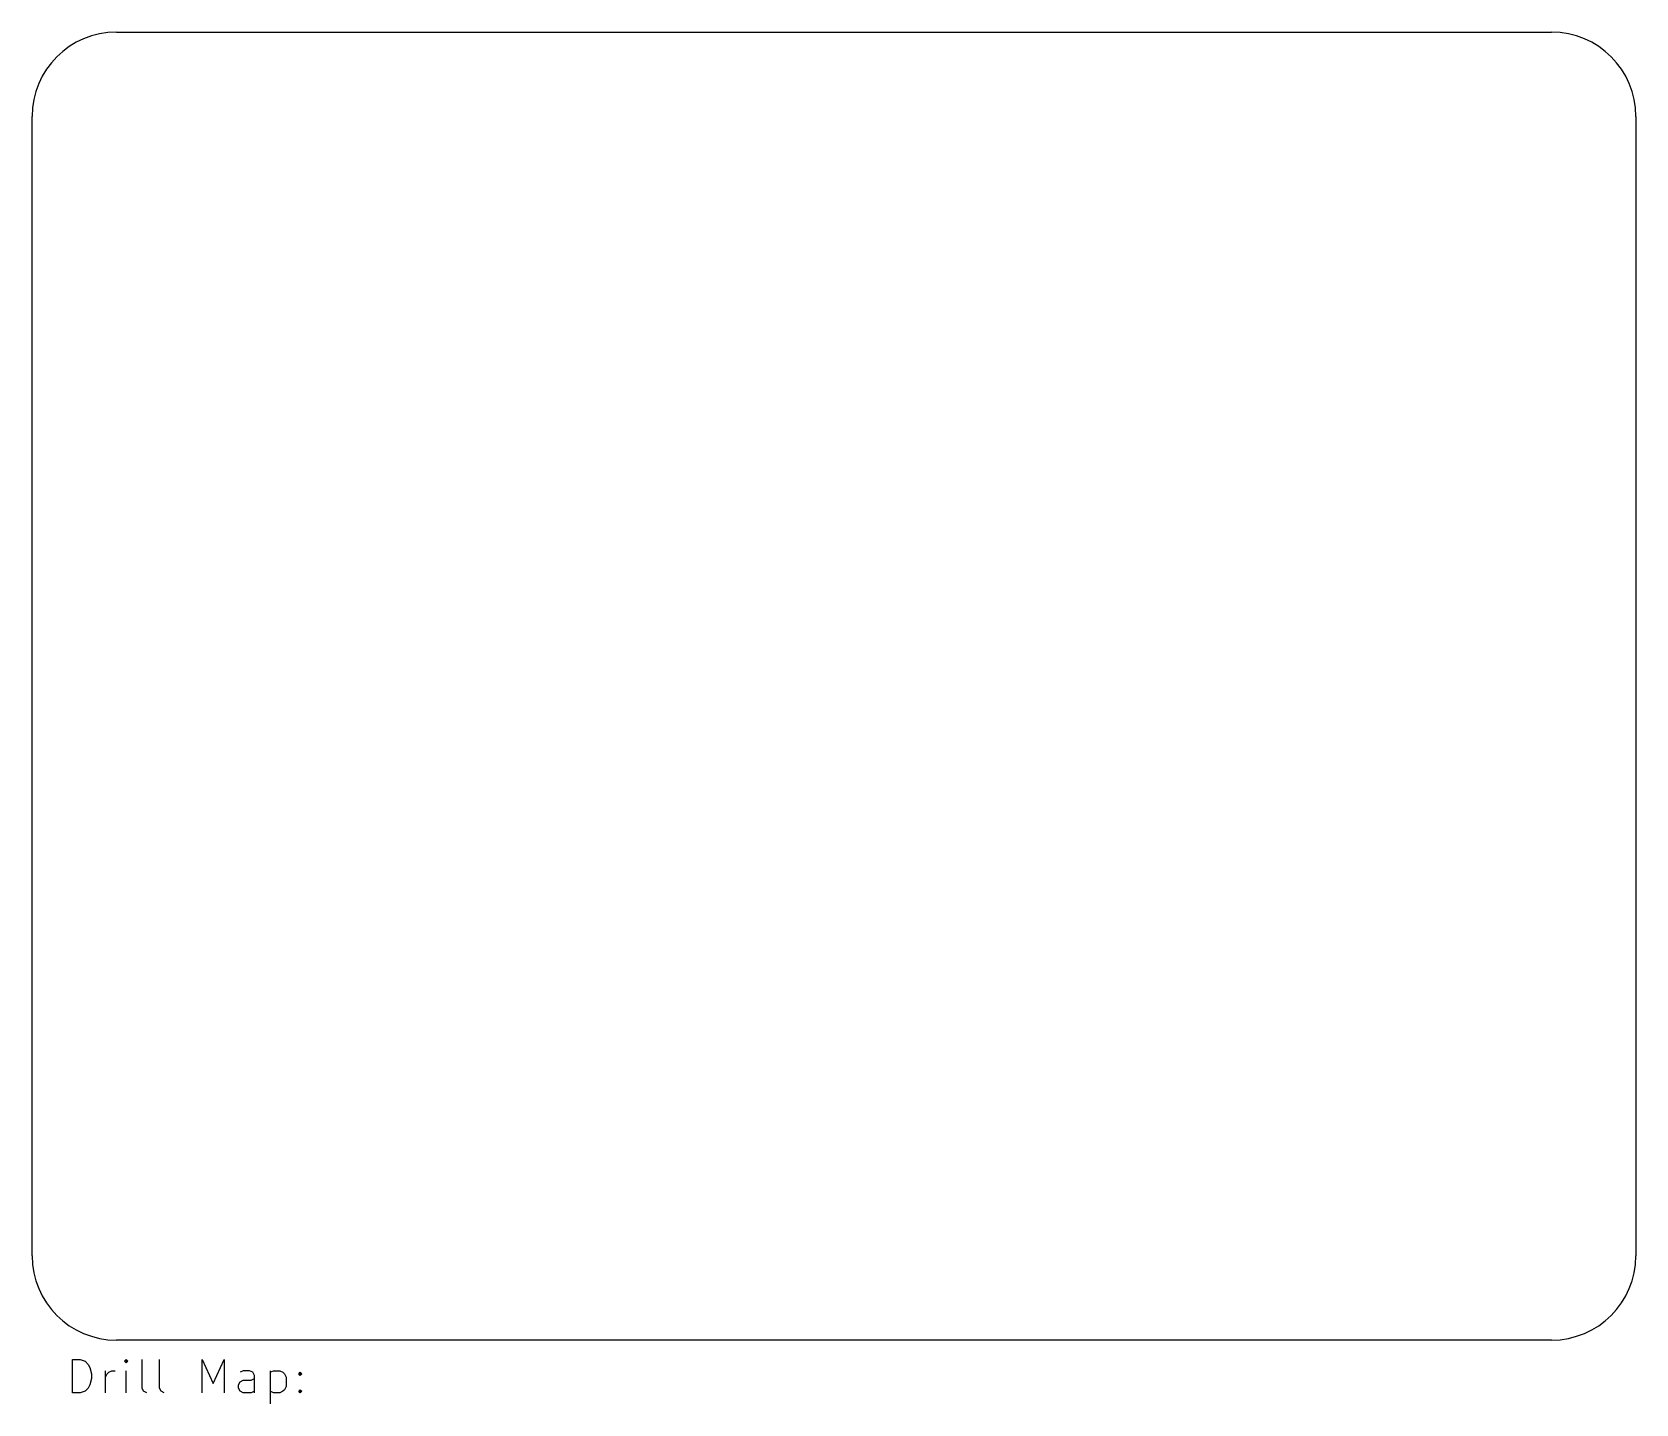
# Model space of a CAD drawing. Extents: x 93.9 to 190.4, y -100.3 to -17.8.
import ezdxf

# ---------------------------------------------------------------- set-up
doc = ezdxf.new("R2010")
doc.units = 0
doc.layers.add('BLACK', color=7, linetype='CONTINUOUS')

msp = doc.modelspace()

# ---------------------------------------------------------------- linework, layer by layer
at = {"layer": 'BLACK', "linetype": 'CONTINUOUS'}
for p, q in [((99, -17.76), (185.36, -17.76)), ((93.92, -91.42), (93.92, -22.84)), ((190.44, -22.84), (190.44, -91.42)), ((185.36, -96.5), (99, -96.5)), ((96.3462, -99.6752), (96.3462, -97.6752)), ((96.3462, -97.6752), (96.8224, -97.6752)), ((96.8224, -97.6752), (97.1081, -97.7705)), ((97.1081, -97.7705), (97.2986, -97.961)), ((97.2986, -97.961), (97.3938, -98.1514)), ((97.3938, -98.1514), (97.489, -98.5324)), ((98.3462, -99.6752), (98.3462, -98.3419)), ((98.4414, -98.5324), (98.5367, -98.4371)), ((98.5367, -98.4371), (98.7271, -98.3419)), ((98.7271, -98.3419), (98.9176, -98.3419)), ((99.5843, -97.6752), (99.489, -97.7705)), ((99.489, -97.7705), (99.5843, -97.8657)), ((99.6795, -97.7705), (99.5843, -97.6752)), ((99.5843, -97.6752), (99.5843, -97.8657)), ((99.5843, -97.8657), (99.6795, -97.7705)), ((99.5843, -99.6752), (99.5843, -98.3419)), ((100.537, -99.3895), (100.537, -97.6752)), ((101.584, -99.3895), (101.584, -97.6752)), ((104.156, -99.6752), (104.156, -97.6752)), ((104.156, -97.6752), (104.822, -99.1038)), ((104.822, -99.1038), (105.489, -97.6752)), ((105.489, -97.6752), (105.489, -99.6752)), ((106.632, -98.3419), (106.441, -98.4371)), ((107.013, -98.3419), (106.632, -98.3419)), ((107.203, -98.4371), (107.013, -98.3419)), ((107.299, -98.6276), (107.203, -98.4371)), ((108.251, -98.3419), (108.251, -100.342)), ((108.251, -98.4371), (108.441, -98.3419)), ((108.441, -98.3419), (108.822, -98.3419)), ((108.822, -98.3419), (109.013, -98.4371)), ((109.013, -98.4371), (109.108, -98.5324)), ((109.965, -98.5324), (110.06, -98.4371)), ((110.06, -98.4371), (110.156, -98.5324)), ((110.06, -98.4371), (110.06, -98.6276)), ((97.2986, -99.3895), (97.1081, -99.58)), ((97.3938, -99.199), (97.2986, -99.3895)), ((97.489, -98.8181), (97.3938, -99.199)), ((97.489, -98.5324), (97.489, -98.8181)), ((98.3462, -98.7229), (98.4414, -98.5324)), ((100.632, -99.58), (100.537, -99.3895)), ((101.68, -99.58), (101.584, -99.3895)), ((106.346, -99.199), (106.441, -99.0086)), ((106.346, -99.3895), (106.346, -99.199)), ((106.441, -99.58), (106.346, -99.3895)), ((106.441, -99.0086), (106.632, -98.9133)), ((106.632, -98.9133), (107.108, -98.9133)), ((107.108, -98.9133), (107.299, -98.8181)), ((107.299, -99.6752), (107.299, -98.6276)), ((109.108, -98.5324), (109.203, -98.7229)), ((109.203, -99.2943), (109.108, -99.4848)), ((109.203, -98.7229), (109.203, -99.2943)), ((110.06, -98.6276), (109.965, -98.5324)), ((110.156, -98.5324), (110.06, -98.6276)), ((96.8224, -99.6752), (96.3462, -99.6752)), ((97.1081, -99.58), (96.8224, -99.6752)), ((100.822, -99.6752), (100.632, -99.58)), ((101.87, -99.6752), (101.68, -99.58)), ((106.632, -99.6752), (106.441, -99.58)), ((107.108, -99.6752), (106.632, -99.6752)), ((107.299, -99.58), (107.108, -99.6752)), ((108.441, -99.6752), (108.251, -99.58)), ((108.822, -99.6752), (108.441, -99.6752)), ((109.013, -99.58), (108.822, -99.6752)), ((109.108, -99.4848), (109.013, -99.58)), ((109.965, -99.58), (110.06, -99.4848)), ((110.06, -99.6752), (109.965, -99.58)), ((110.06, -99.4848), (110.156, -99.58)), ((110.06, -99.4848), (110.06, -99.6752)), ((110.156, -99.58), (110.06, -99.6752))]:
    msp.add_line(p, q, dxfattribs=at)
at = {"layer": 'BLACK'}
for centre, start, end in [((99, -22.84), 90, 180), ((185.36, -22.84), 0, 90), ((99, -91.42), -180, -90), ((185.36, -91.42), -90, 0)]:
    msp.add_arc(centre, 5.08, start, end, dxfattribs=at)

doc.saveas('drawing.dxf')
